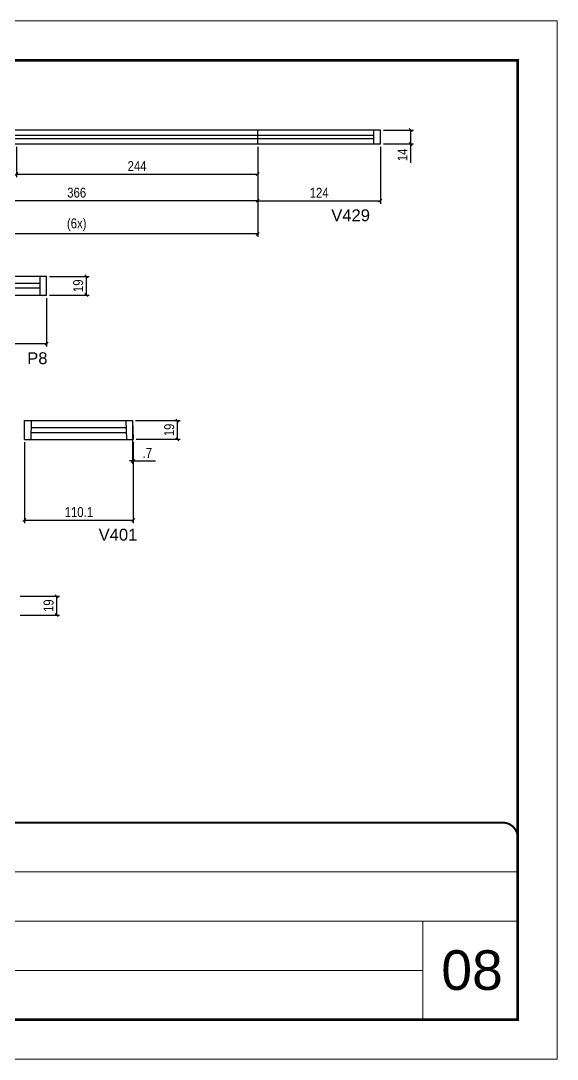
# Model space of a CAD drawing. Extents: x 3245 to 12416, y 917 to 10295.
# Drawn here: x 8957 to 9499, y 7809 to 8859 of the extents above; entities that cross this region are included whole.
import ezdxf

# ---------------------------------------------------------------- set-up
doc = ezdxf.new("R2010")
doc.units = 0
doc.linetypes.add('CONTINUO', pattern=[0])
doc.linetypes.add('DASHED', pattern=[0.75, 0.5, -0.25])
for name, color, linetype in [('5', 5, 'Continuous'), ('COTA', 241, 'Continuous'), ('Painéis', 200, 'Continuous'), ('SARR_2.2x7', 40, 'Continuous'), ('SARR_EDITAR', 141, 'Continuous')]:
    doc.layers.add(name, color=color, linetype=linetype)
for name, color, linetype, lineweight in [('CARIMBO', 255, 'Continuous', 9), ('Folhas', 255, 'Continuous', 9), ('SARRAFO DE PRESSAO', 251, 'DASHED', 9)]:
    doc.layers.add(name, color=color, linetype=linetype, lineweight=lineweight)
doc.styles.add('ARIAL', font='arial.ttf')
doc.styles.add('COTA TECNICA', font='techl___.ttf', dxfattribs={"height": 10})
doc.styles.add('COTA TECNICA-50', font='techl___.ttf', dxfattribs={"height": 10})
doc.styles.get("Standard").update_dxf_attribs({"font": 'arial.ttf'})
doc.dimstyles.new('COTA PAINEL-50', dxfattribs={"dimtxt": 10, "dimasz": 3, "dimexe": 3, "dimexo": 3, "dimgap": 3, "dimtad": 1, "dimdec": 1, "dimzin": 12, "dimdsep": 46, "dimtxsty": 'COTA TECNICA-50', "dimblk1": 'OBLIQUE', "dimblk2": 'OBLIQUE', "dimsah": 1, "dimcen": 0.9, "dimclrd": 4, "dimclre": 4, "dimclrt": 240, "dimadec": 1, "dimazin": 3, "dimtfac": 1, "dimtdec": 1, "dimtmove": 0, "dimatfit": 3, "dimfxl": 1, "dimtolj": 1, "dimtzin": 12, "dimarcsym": 0})
doc.dimstyles.new('PAINEL', dxfattribs={"dimtxt": 10, "dimasz": 3, "dimexe": 3, "dimexo": 3, "dimgap": 3, "dimtad": 1, "dimdec": 1, "dimzin": 12, "dimdsep": 46, "dimtxsty": 'COTA TECNICA', "dimblk1": 'OBLIQUE', "dimblk2": 'OBLIQUE', "dimsah": 1, "dimcen": 0.9, "dimclrd": 4, "dimclre": 4, "dimclrt": 240, "dimadec": 1, "dimazin": 3, "dimtfac": 1, "dimtdec": 1, "dimtmove": 0, "dimatfit": 3, "dimfxl": 1, "dimtolj": 1, "dimtzin": 12, "dimarcsym": 0})

# ---------------------------------------------------------------- blocks, each defined once
blk = doc.blocks.new('9999999999')
at = {"color": 30, "linetype": 'CONTINUO'}
for p, q in [((98564.6, 34379.6), (99584, 34379.6)), ((98564.6, 34329.8), (99488, 34329.8)), ((99584, 34329.8), (99488, 34329.8)), ((99488, 34329.8), (99488, 34230.2)), ((98564.6, 34280), (99488, 34280))]:
    blk.add_line(p, q, dxfattribs=at)
at = {"color": 30, "linetype": 'CONTINUO', "const_width": 2}
blk.add_lwpolyline([(99584, 34230.2), (99584, 34414.4, 0.414214), (99569, 34429.4), (98229, 34429.4, 0.414214), (98214, 34414.4), (98214, 34245.2, 0.414214), (98229, 34230.2), (99584, 34230.2)], format="xyb", dxfattribs=at)
at = {"layer": 'Folhas'}
blk.add_lwpolyline([(98139, 34190.2), (99624, 34190.2), (99624, 35240.2), (98139, 35240.2)], close=True, dxfattribs=at)
at = {"layer": 'Folhas', "color": 30, "const_width": 3}
blk.add_lwpolyline([(98214, 34230.2), (99584, 34230.2), (99584, 35200.2), (98214, 35200.2)], close=True, dxfattribs=at)
blk = doc.blocks.new('_Oblique')
at = {"color": 0, "linetype": 'ByBlock', "lineweight": -2}
blk.add_line((-0.5, -0.5), (0.5, 0.5), dxfattribs=at)
blk = doc.blocks.new('*D314')
at = {"layer": 'COTA', "color": 4, "linetype": 'ByBlock', "lineweight": -2, "transparency": 16777216}
for p, q in [((8830.2, 8731.2), (8830.2, 8673.7)), ((9196.2, 8731.2), (9196.2, 8673.7)), ((9196.2, 8676.7), (8830.2, 8676.7))]:
    blk.add_line(p, q, dxfattribs=at)
at = {"layer": 'Defpoints', "color": 0, "linetype": 'ByBlock', "transparency": 16777216}
for p in [(8830.2, 8734.2), (9196.2, 8734.2), (8830.2, 8676.7)]:
    blk.add_point(p, dxfattribs=at)
at = {"layer": 'COTA', "color": 4, "linetype": 'ByBlock', "lineweight": -2, "transparency": 16777216, "xscale": 3, "yscale": 3, "zscale": 3, "rotation": 180}
blk.add_blockref('_Oblique', (8830.2, 8676.7), dxfattribs=at)
at = {"layer": 'COTA', "color": 4, "linetype": 'ByBlock', "lineweight": -2, "transparency": 16777216, "xscale": 3, "yscale": 3, "zscale": 3}
blk.add_blockref('_Oblique', (9196.2, 8676.7), dxfattribs=at)
at = {"layer": 'COTA', "color": 240, "linetype": 'ByBlock', "transparency": 16777216, "insert": (9013.2, 8684.9), "char_height": 10, "attachment_point": 5, "style": 'COTA TECNICA-50'}
blk.add_mtext('\\A1;366', dxfattribs=at)
blk = doc.blocks.new('*D319')
at = {"color": 4, "lineweight": -2, "transparency": 16777216}
for p, q in [((8952.2, 8731.2), (8952.2, 8700.7)), ((9196.2, 8731.2), (9196.2, 8700.7)), ((8952.2, 8703.7), (9196.2, 8703.7))]:
    blk.add_line(p, q, dxfattribs=at)
at = {"layer": 'Defpoints', "color": 0, "transparency": 16777216}
for p in [(8952.2, 8734.2), (9196.2, 8734.2), (9196.2, 8703.7)]:
    blk.add_point(p, dxfattribs=at)
at = {"color": 4, "lineweight": -2, "transparency": 16777216, "xscale": 3, "yscale": 3, "zscale": 3, "rotation": 180}
blk.add_blockref('_Oblique', (8952.2, 8703.7), dxfattribs=at)
at = {"color": 4, "lineweight": -2, "transparency": 16777216, "xscale": 3, "yscale": 3, "zscale": 3}
blk.add_blockref('_Oblique', (9196.2, 8703.7), dxfattribs=at)
at = {"color": 240, "transparency": 16777216, "insert": (9074.2, 8711.8), "char_height": 10, "attachment_point": 5, "style": 'COTA TECNICA'}
blk.add_mtext('\\A1;244', dxfattribs=at)
blk = doc.blocks.new('*D320')
at = {"color": 4, "lineweight": -2, "transparency": 16777216}
for p, q in [((9196.2, 8731.2), (9196.2, 8673.7)), ((9320.2, 8731.2), (9320.2, 8673.7)), ((9196.2, 8676.7), (9320.2, 8676.7))]:
    blk.add_line(p, q, dxfattribs=at)
at = {"layer": 'Defpoints', "color": 0, "transparency": 16777216}
for p in [(9196.2, 8734.2), (9320.2, 8734.2), (9320.2, 8676.7)]:
    blk.add_point(p, dxfattribs=at)
at = {"color": 4, "lineweight": -2, "transparency": 16777216, "xscale": 3, "yscale": 3, "zscale": 3, "rotation": 180}
blk.add_blockref('_Oblique', (9196.2, 8676.7), dxfattribs=at)
at = {"color": 4, "lineweight": -2, "transparency": 16777216, "xscale": 3, "yscale": 3, "zscale": 3}
blk.add_blockref('_Oblique', (9320.2, 8676.7), dxfattribs=at)
at = {"color": 240, "transparency": 16777216, "insert": (9258.2, 8684.8), "char_height": 10, "attachment_point": 5, "style": 'COTA TECNICA'}
blk.add_mtext('\\A1;124', dxfattribs=at)
blk = doc.blocks.new('*D321')
at = {"color": 4, "lineweight": -2, "transparency": 16777216}
for p, q in [((9323.2, 8748.2), (9353.6, 8748.2)), ((9350.6, 8748.2), (9350.6, 8734.2)), ((9323.2, 8734.2), (9353.6, 8734.2)), ((9350.6, 8734.2), (9350.6, 8715))]:
    blk.add_line(p, q, dxfattribs=at)
at = {"layer": 'Defpoints', "color": 0, "transparency": 16777216}
for p in [(9320.2, 8748.2), (9320.2, 8734.2), (9350.6, 8734.2)]:
    blk.add_point(p, dxfattribs=at)
at = {"color": 4, "lineweight": -2, "transparency": 16777216, "xscale": 3, "yscale": 3, "zscale": 3}
for p, rotation in [((9350.6, 8748.2), 90), ((9350.6, 8734.2), 270)]:
    blk.add_blockref('_Oblique', p, dxfattribs=dict(at, rotation=rotation))
at = {"color": 240, "transparency": 16777216, "insert": (9342.5, 8723.1), "char_height": 10, "attachment_point": 5, "rotation": 90, "style": 'COTA TECNICA'}
blk.add_mtext('\\A1;14', dxfattribs=at)
blk = doc.blocks.new('*D315')
at = {"color": 4, "lineweight": -2, "transparency": 16777216}
for p, q in [((8830.2, 8731.2), (8830.2, 8640.2)), ((9196.2, 8731.2), (9196.2, 8640.2)), ((9196.2, 8643.2), (8830.2, 8643.2))]:
    blk.add_line(p, q, dxfattribs=at)
at = {"layer": 'Defpoints', "color": 0, "transparency": 16777216}
for p in [(8830.2, 8734.2), (9196.2, 8734.2), (8830.2, 8643.2)]:
    blk.add_point(p, dxfattribs=at)
at = {"color": 4, "lineweight": -2, "transparency": 16777216, "xscale": 3, "yscale": 3, "zscale": 3, "rotation": 180}
blk.add_blockref('_Oblique', (8830.2, 8643.2), dxfattribs=at)
at = {"color": 4, "lineweight": -2, "transparency": 16777216, "xscale": 3, "yscale": 3, "zscale": 3}
blk.add_blockref('_Oblique', (9196.2, 8643.2), dxfattribs=at)
at = {"color": 240, "transparency": 16777216, "insert": (9013.2, 8652.4), "char_height": 10, "attachment_point": 5, "style": 'COTA TECNICA'}
blk.add_mtext('\\A1;(6x)', dxfattribs=at)
blk = doc.blocks.new('*D324')
at = {"layer": 'COTA', "color": 4, "lineweight": -2, "transparency": 16777216}
for p, q in [((8960.3, 8432.5), (8960.3, 8350.8)), ((9070.4, 8432.5), (9070.4, 8350.8)), ((8960.3, 8353.8), (9070.4, 8353.8))]:
    blk.add_line(p, q, dxfattribs=at)
at = {"layer": 'Defpoints', "color": 0, "transparency": 16777216}
for p in [(8960.3, 8435.5), (9070.4, 8435.5), (9070.4, 8353.8)]:
    blk.add_point(p, dxfattribs=at)
at = {"layer": 'COTA', "color": 4, "lineweight": -2, "transparency": 16777216, "xscale": 3, "yscale": 3, "zscale": 3, "rotation": 180}
blk.add_blockref('_Oblique', (8960.3, 8353.8), dxfattribs=at)
at = {"layer": 'COTA', "color": 4, "lineweight": -2, "transparency": 16777216, "xscale": 3, "yscale": 3, "zscale": 3}
blk.add_blockref('_Oblique', (9070.4, 8353.8), dxfattribs=at)
at = {"layer": 'COTA', "color": 240, "transparency": 16777216, "insert": (9015.4, 8361.9), "char_height": 10, "attachment_point": 5, "style": 'COTA TECNICA'}
blk.add_mtext('\\A1;110.1', dxfattribs=at)
blk = doc.blocks.new('*D325')
at = {"layer": 'COTA', "color": 4, "lineweight": -2, "transparency": 16777216}
for p, q in [((9069.7, 8451.5), (9069.7, 8410.6)), ((9070.4, 8432.5), (9070.4, 8410.6)), ((9069.7, 8413.6), (9066.7, 8413.6)), ((9069.7, 8413.6), (9070.4, 8413.6)), ((9070.4, 8413.6), (9092.8, 8413.6))]:
    blk.add_line(p, q, dxfattribs=at)
at = {"layer": 'Defpoints', "color": 0, "transparency": 16777216}
for p in [(9069.7, 8454.5), (9070.4, 8435.5), (9070.4, 8413.6)]:
    blk.add_point(p, dxfattribs=at)
at = {"layer": 'COTA', "color": 4, "lineweight": -2, "transparency": 16777216, "xscale": 3, "yscale": 3, "zscale": 3}
blk.add_blockref('_Oblique', (9069.7, 8413.6), dxfattribs=at)
at = {"layer": 'COTA', "color": 4, "lineweight": -2, "transparency": 16777216, "xscale": 3, "yscale": 3, "zscale": 3, "rotation": 180}
blk.add_blockref('_Oblique', (9070.4, 8413.6), dxfattribs=at)
at = {"layer": 'COTA', "color": 240, "transparency": 16777216, "insert": (9084.6, 8421.7), "char_height": 10, "attachment_point": 5, "style": 'COTA TECNICA'}
blk.add_mtext('\\A1;.7', dxfattribs=at)
blk = doc.blocks.new('*D350')
at = {"layer": 'COTA', "color": 4, "linetype": 'ByBlock', "lineweight": -2, "transparency": 16777216}
for p, q in [((8829.8, 8578.3), (8829.8, 8529.2)), ((8982.8, 8578.3), (8982.8, 8529.2)), ((8982.8, 8532.2), (8829.8, 8532.2))]:
    blk.add_line(p, q, dxfattribs=at)
at = {"layer": 'Defpoints', "color": 0, "linetype": 'ByBlock', "transparency": 16777216}
for p in [(8829.8, 8581.3), (8982.8, 8581.3), (8829.8, 8532.2)]:
    blk.add_point(p, dxfattribs=at)
at = {"layer": 'COTA', "color": 4, "linetype": 'ByBlock', "lineweight": -2, "transparency": 16777216, "xscale": 3, "yscale": 3, "zscale": 3, "rotation": 180}
blk.add_blockref('_Oblique', (8829.8, 8532.2), dxfattribs=at)
at = {"layer": 'COTA', "color": 4, "linetype": 'ByBlock', "lineweight": -2, "transparency": 16777216, "xscale": 3, "yscale": 3, "zscale": 3}
blk.add_blockref('_Oblique', (8982.8, 8532.2), dxfattribs=at)
at = {"layer": 'COTA', "color": 240, "linetype": 'ByBlock', "transparency": 16777216, "insert": (8906.3, 8540.4), "char_height": 10, "attachment_point": 5, "style": 'COTA TECNICA-50'}
blk.add_mtext('\\A1;153', dxfattribs=at)
blk = doc.blocks.new('*D351')
at = {"layer": 'COTA', "color": 4, "linetype": 'ByBlock', "lineweight": -2, "transparency": 16777216}
for p, q in [((8985.8, 8600.3), (9025.8, 8600.3)), ((9022.8, 8600.3), (9022.8, 8581.3)), ((8985.8, 8581.3), (9025.8, 8581.3))]:
    blk.add_line(p, q, dxfattribs=at)
at = {"layer": 'Defpoints', "color": 0, "linetype": 'ByBlock', "transparency": 16777216}
for p in [(8982.8, 8600.3), (8982.8, 8581.3), (9022.8, 8581.3)]:
    blk.add_point(p, dxfattribs=at)
at = {"layer": 'COTA', "color": 4, "linetype": 'ByBlock', "lineweight": -2, "transparency": 16777216, "xscale": 3, "yscale": 3, "zscale": 3}
for p, rotation in [((9022.8, 8600.3), 90), ((9022.8, 8581.3), 270)]:
    blk.add_blockref('_Oblique', p, dxfattribs=dict(at, rotation=rotation))
at = {"layer": 'COTA', "color": 240, "linetype": 'ByBlock', "transparency": 16777216, "insert": (9014.7, 8590.8), "char_height": 10, "attachment_point": 5, "rotation": 90, "style": 'COTA TECNICA-50'}
blk.add_mtext('\\A1;19', dxfattribs=at)
blk = doc.blocks.new('*D352')
at = {"layer": 'COTA', "color": 4, "lineweight": -2, "transparency": 16777216}
for p, q in [((9072.7, 8454.5), (9117.8, 8454.5)), ((9114.8, 8454.5), (9114.8, 8435.5)), ((9073.4, 8435.5), (9117.8, 8435.5))]:
    blk.add_line(p, q, dxfattribs=at)
at = {"layer": 'Defpoints', "color": 0, "transparency": 16777216}
for p in [(9069.7, 8454.5), (9070.4, 8435.5), (9114.8, 8435.5)]:
    blk.add_point(p, dxfattribs=at)
at = {"layer": 'COTA', "color": 4, "lineweight": -2, "transparency": 16777216, "xscale": 3, "yscale": 3, "zscale": 3}
for p, rotation in [((9114.8, 8454.5), 90), ((9114.8, 8435.5), 270)]:
    blk.add_blockref('_Oblique', p, dxfattribs=dict(at, rotation=rotation))
at = {"layer": 'COTA', "color": 240, "transparency": 16777216, "insert": (9106.7, 8445), "char_height": 10, "attachment_point": 5, "rotation": 90, "style": 'COTA TECNICA'}
blk.add_mtext('\\A1;19', dxfattribs=at)
blk = doc.blocks.new('*D365')
at = {"layer": 'COTA', "color": 4, "linetype": 'ByBlock', "lineweight": -2, "transparency": 16777216}
for p, q in [((8955.9, 8276.8), (8995.9, 8276.8)), ((8992.9, 8276.8), (8992.9, 8257.8)), ((8955.9, 8257.8), (8995.9, 8257.8))]:
    blk.add_line(p, q, dxfattribs=at)
at = {"layer": 'Defpoints', "color": 0, "linetype": 'ByBlock', "transparency": 16777216}
for p in [(8952.9, 8276.8), (8952.9, 8257.8), (8992.9, 8257.8)]:
    blk.add_point(p, dxfattribs=at)
at = {"layer": 'COTA', "color": 4, "linetype": 'ByBlock', "lineweight": -2, "transparency": 16777216, "xscale": 3, "yscale": 3, "zscale": 3}
for p, rotation in [((8992.9, 8276.8), 90), ((8992.9, 8257.8), 270)]:
    blk.add_blockref('_Oblique', p, dxfattribs=dict(at, rotation=rotation))
at = {"layer": 'COTA', "color": 240, "linetype": 'ByBlock', "transparency": 16777216, "insert": (8984.8, 8267.3), "char_height": 10, "attachment_point": 5, "rotation": 90, "style": 'COTA TECNICA-50'}
blk.add_mtext('\\A1;19', dxfattribs=at)

msp = doc.modelspace()

# ---------------------------------------------------------------- linework, layer by layer
at = {"layer": 'Painéis', "linetype": 'Continuous'}
for p, q in [((9196.21, 8748.17), (8830.21, 8748.17)), ((9196.21, 8734.17), (9196.21, 8748.17)), ((9320.21, 8748.17), (9196.21, 8748.17)), ((9320.21, 8734.17), (9320.21, 8748.17)), ((8830.21, 8734.17), (9196.21, 8734.17)), ((9196.21, 8734.17), (9320.21, 8734.17)), ((8960.3, 8435.46), (8960.4, 8454.46)), ((8960.4, 8454.45), (9069.71, 8454.45)), ((9069.71, 8454.45), (9070.42, 8435.46)), ((8960.3, 8435.46), (9070.42, 8435.46))]:
    msp.add_line(p, q, dxfattribs=at)
msp.add_lwpolyline([(8982.78, 8600.27), (8829.78, 8600.27), (8829.78, 8581.27), (8982.78, 8581.27)], close=True, dxfattribs=at)
at = {"layer": 'SARR_2.2x7', "linetype": 'Continuous'}
for p, q in [((9313.21, 8748.17), (9313.21, 8734.17)), ((8975.78, 8600.27), (8975.78, 8581.27)), ((8836.78, 8593.27), (8975.78, 8593.27)), ((8975.78, 8588.27), (8836.78, 8588.27)), ((8967.3, 8435.46), (8967.4, 8454.45)), ((9062.7, 8454.45), (9063.41, 8435.46)), ((8967.33, 8442.46), (9063.15, 8442.46)), ((8967.36, 8447.45), (9062.96, 8447.45))]:
    msp.add_line(p, q, dxfattribs=at)
at = {"layer": 'SARR_EDITAR', "linetype": 'Continuous'}
for p, q in [((8830.21, 8743.17), (9196.21, 8743.17)), ((9196.21, 8739.17), (8830.21, 8739.17)), ((9196.21, 8743.17), (9313.21, 8743.17)), ((9313.21, 8739.17), (9196.21, 8739.17))]:
    msp.add_line(p, q, dxfattribs=at)

# ---------------------------------------------------------------- block references
at = {"layer": 'SARRAFO DE PRESSAO', "color": 6, "linetype": 'ByBlock'}
msp.add_blockref('9999999999', (-90125.13, -26381.5), dxfattribs=at)

# ---------------------------------------------------------------- texts
at = {"layer": '5', "linetype": 'Continuous'}
for s, rotation, p in [('V429', 359.99996, (9270.46, 8656.02)), ('P8', 359.99996, (8963.19, 8511.52)), ('V401', 0.00004, (9035.36, 8333.06))]:
    msp.add_text(s, height=12, rotation=rotation, dxfattribs=at).set_placement(p)
at = {"layer": 'CARIMBO', "style": 'ARIAL'}
msp.add_text('08', height=40, dxfattribs=at).set_placement((9381.7, 7878.85))

# ---------------------------------------------------------------- dimensions: what is measured, and where the dimension line sits
dim = msp.add_linear_dim(base=(9350.62, 8734.17), p1=(9320.21, 8748.17), p2=(9320.21, 8734.17), angle=90, dimstyle='PAINEL')
dim.commit()
dim.dimension.update_dxf_attribs({"geometry": '*D321', "text_midpoint": (9342.54, 8723.11)})
dim = msp.add_linear_dim(base=(8830.21, 8643.17), p1=(9196.21, 8734.17), p2=(8830.21, 8734.17), text='(6x)', dimstyle='PAINEL')
dim.commit()
dim.dimension.update_dxf_attribs({"geometry": '*D315', "text_midpoint": (9013.21, 8652.39)})
for base, p1, p2, picture, middle in [((9196.21, 8703.69), (8952.21, 8734.17), (9196.21, 8734.17), '*D319', (9074.21, 8711.76)), ((9320.21, 8676.72), (9196.21, 8734.17), (9320.21, 8734.17), '*D320', (9258.21, 8684.79))]:
    dim = msp.add_linear_dim(base=base, p1=p1, p2=p2, dimstyle='PAINEL', override={"dimtmove": 1})
    dim.commit()
    dim.dimension.update_dxf_attribs({"geometry": picture, "text_midpoint": middle})
at = {"layer": 'COTA', "linetype": 'ByBlock'}
for base, p1, p2, angle, picture, middle in [((8830.21, 8676.72), (9196.21, 8734.17), (8830.21, 8734.17), 180, '*D314', (9013.21, 8684.94)), ((9022.81, 8581.27), (8982.78, 8600.27), (8982.78, 8581.27), 90, '*D351', (9014.72, 8590.77)), ((8829.78, 8532.21), (8982.78, 8581.27), (8829.78, 8581.27), 180, '*D350', (8906.28, 8540.43)), ((8992.92, 8257.81), (8952.89, 8276.81), (8952.89, 8257.81), 90, '*D365', (8984.83, 8267.31))]:
    dim = msp.add_linear_dim(base=base, p1=p1, p2=p2, angle=angle, dimstyle='COTA PAINEL-50', override={"dimarcsym": 1}, dxfattribs=at)
    dim.commit()
    dim.dimension.update_dxf_attribs({"geometry": picture, "text_midpoint": middle})
at = {"layer": 'COTA'}
for base, p1, angle, picture, middle in [((9070.42, 8413.59), (9069.71, 8454.45), 180, '*D325', (9084.59, 8421.66)), ((9114.83, 8435.46), (9069.71, 8454.45), 90, '*D352', (9106.75, 8444.95)), ((9070.42, 8353.75), (8960.3, 8435.46), 180, '*D324', (9015.36, 8361.85))]:
    dim = msp.add_linear_dim(base=base, p1=p1, p2=(9070.42, 8435.46), angle=angle, dimstyle='PAINEL', dxfattribs=at)
    dim.commit()
    dim.dimension.update_dxf_attribs({"geometry": picture, "text_midpoint": middle})

doc.saveas('drawing.dxf')
